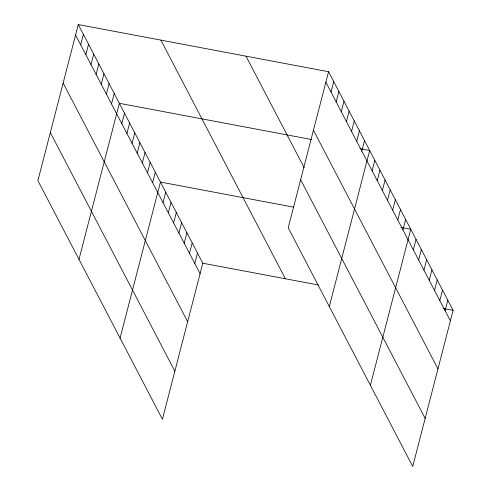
<?xml version="1.0" encoding="UTF-8"?>
<svg xmlns="http://www.w3.org/2000/svg" width="491" height="491" viewBox="0 0 491 491"><rect width="100%" height="100%" fill="white"/><g stroke="black" fill="none" stroke-linecap="round" stroke-linejoin="round"><path stroke-width="0.74" d="M78.272 24.55L37.905 180.627L162.423 419.271L202.789 263.201L78.272 24.55L328.577 71.729L453.095 310.373L412.728 466.45L288.211 227.799L328.577 71.729M80.702 44.859L83.409 34.395M85.839 54.704L88.546 44.239M90.97 64.548L93.677 54.084M96.107 74.393L98.814 63.928M101.244 84.237L103.951 73.773M106.381 94.082L109.088 83.617M111.518 103.926L114.225 93.462M78.996 259.377L119.362 103.306L311.625 139.542M121.793 123.615L124.499 113.151M126.93 133.46L129.63 122.989M132.061 143.304L134.767 132.834M137.198 153.143L139.904 142.678M142.335 162.987L145.041 152.523M147.472 172.832L150.178 162.368M152.609 182.677L155.316 172.212M120.086 338.133L160.453 182.057L293.814 207.196M163.037 202.666L165.743 192.202M168.327 212.806L171.034 202.341M173.618 222.951L176.324 212.486M178.914 233.096L181.621 222.626M184.205 243.235L186.911 232.771M189.495 253.381L192.202 242.91M194.786 263.52L197.492 253.055M331.008 92.038L333.714 81.574M336.145 101.883L338.851 91.418M341.282 111.727L343.988 101.263M346.419 121.572L349.119 111.107M351.55 131.416L354.257 120.952M356.687 141.261L359.394 130.79M361.824 151.105L364.531 140.635M329.301 306.556L369.668 150.479L359.995 148.656M372.098 170.788L374.805 160.324M377.235 180.633L379.942 170.168M382.372 190.477L385.079 180.013M387.503 200.322L390.21 189.857M392.64 210.166L395.347 199.702M397.778 220.011L400.484 209.547M402.915 229.856L405.621 219.391M370.392 385.312L410.758 229.236L401.086 227.413M413.342 249.845L416.049 239.381M418.633 259.985L421.339 249.52M423.929 270.13L426.636 259.665M429.22 280.269L431.927 269.805M434.51 290.414L437.217 279.95M439.801 300.553L442.508 290.089M445.098 310.699L447.804 300.234M443.422 308.551L453.095 310.373M202.789 263.201L318.236 284.958M325.871 82.193L450.388 320.838M313.442 130.244L437.96 368.894M245.979 56.158L304.187 167.726M300.639 179.749L425.157 418.4M160.87 40.121L285.388 278.765M75.565 35.014L200.083 273.665M63.136 83.065L187.654 321.715M50.334 132.576L174.851 371.221"/></g></svg>
